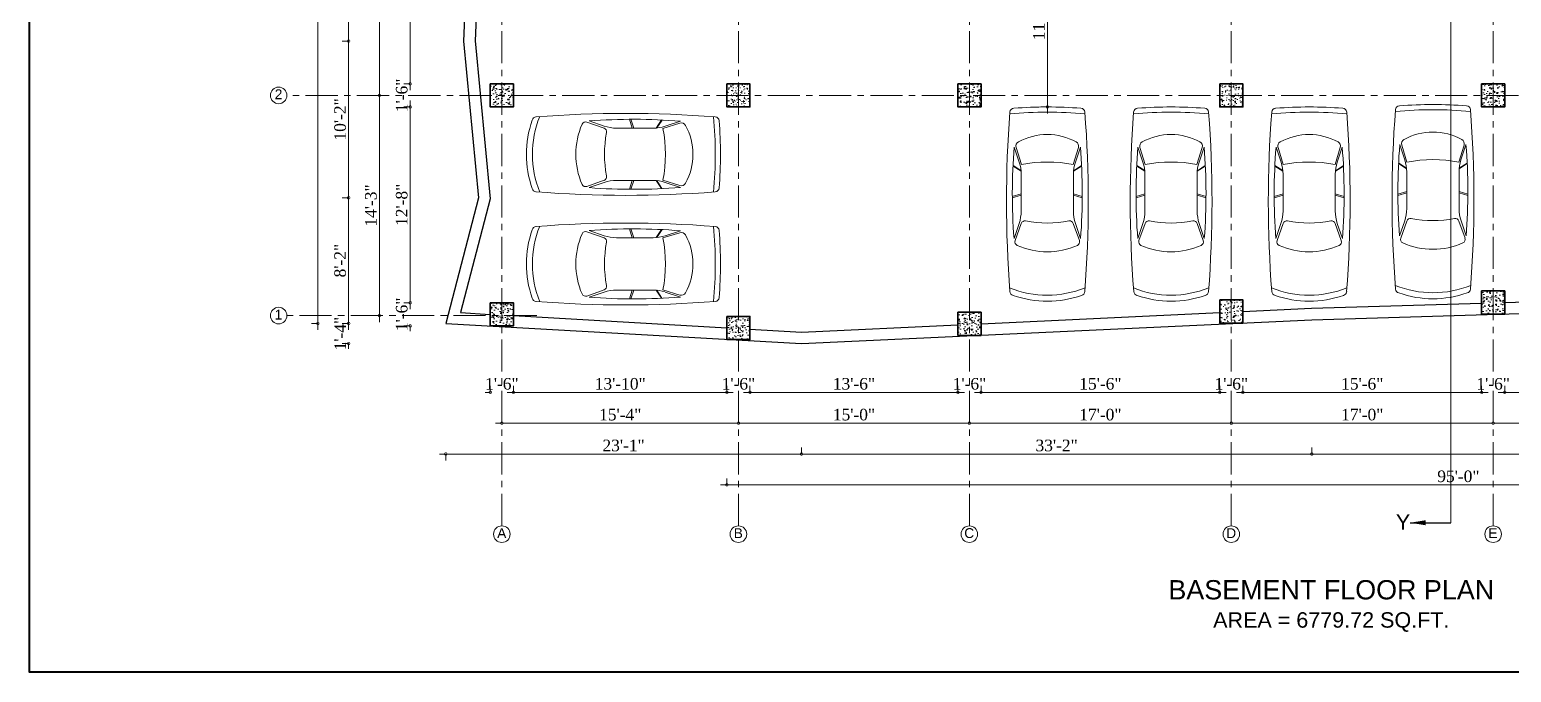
# Model space of a CAD drawing. Header units: inches. Extents: x 5223 to 201172, y -52570 to -12314.
# Drawn here: x 193532 to 194687, y -52570 to -52070 of the extents above; entities that cross this region are included whole.
import ezdxf

# ---------------------------------------------------------------- set-up
doc = ezdxf.new("R2010")
doc.units = ezdxf.units.IN
doc.header["$LTSCALE"] = 20
doc.header["$MEASUREMENT"] = 0
doc.header["$PDMODE"] = 98
doc.linetypes.add('CENTER', pattern=[2, 1.25, -0.25, 0.25, -0.25])
for name, color, linetype, lineweight in [('border', 242, 'Continuous', 40), ('CL', 252, 'CENTER', 5), ('column', 1, 'Continuous', 35), ('D-DIM', 5, 'Continuous', 13), ('Dim', 7, 'Continuous', 9), ('Dimention', 77, 'Continuous', 9), ('ELE 0.9', 252, 'Continuous', 9), ('FIXT', 34, 'Continuous', 5), ('leader lines', 191, 'Continuous', 9), ('T-TEXT', 7, 'Continuous', 13), ('text', 247, 'Continuous', 13), ('Wall', 7, 'Continuous', 30)]:
    doc.layers.add(name, color=color, linetype=linetype, lineweight=lineweight)
doc.styles.get("Standard").update_dxf_attribs({"font": 'ARIALN.TTF'})
doc.styles.add('Times', font='times.ttf')
doc.dimstyles.new('D100', dxfattribs={"dimtxt": 8, "dimasz": 9, "dimexe": 5, "dimexo": 5, "dimgap": 2, "dimtad": 1, "dimdec": 0, "dimzin": 3, "dimdsep": 46, "dimlunit": 4, "dimtxsty": 'Times', "dimblk": 'DOTSMALL', "dimcen": 0.09, "dimdle": 5, "dimaunit": 1, "dimadec": 3, "dimazin": 0, "dimtfac": 1, "dimtdec": 0, "dimtix": 1, "dimtofl": 0, "dimtmove": 1, "dimatfit": 0, "dimfxl": 1, "dimtolj": 1, "dimtzin": 0, "dimarcsym": 0})
doc.dimstyles.get("Standard").update_dxf_attribs({"dimtxt": 12, "dimasz": 9, "dimexe": 6, "dimexo": 12, "dimgap": 0.09, "dimtad": 0, "dimdec": 0, "dimzin": 0, "dimdsep": 46, "dimlunit": 4, "dimtxsty": 'Standard', "dimcen": 3, "dimadec": 0, "dimazin": 0, "dimtfac": 1, "dimtdec": 0, "dimtofl": 0, "dimtmove": 0, "dimatfit": 3, "dimfxl": 1, "dimtolj": 1, "dimtzin": 0, "dimarcsym": 0})

# ---------------------------------------------------------------- blocks, each defined once
blk = doc.blocks.new('COL')
at = {"layer": 'ELE 0.9'}
h = blk.add_hatch(dxfattribs=at)
h.set_pattern_fill('AR-CONC', color=256, style=0)
h.set_pattern_definition([(50, (0, 0), (7.17260183, -0.62752135), [0.75, -8.25]), (355, (0, 0), (-1.38751334, 7.52192134), [0.6, -6.6]), (100.4514, (0.598, -0.052), (5.78509382, 6.89439542), [0.6374019, -7.01142112]), (46.1842, (0, 2), (10.6724105, -1.65519014), [1.125, -12.375]), (96.6356, (0.889, 1.862), (9.34662706, 9.7411787), [0.9561029, -10.51713]), (351.1842, (0, 2), (9.34661945, 9.741186), [0.9, -9.9]), (21, (1, 1.5), (5.96907052, -4.0261889), [0.75, -8.25]), (326, (1, 1.5), (2.43315332, 7.25150045), [0.6, -6.6]), (71.4514, (1.4974, 1.1645), (8.4022263, 3.22530497), [0.6374019, -7.01142112]), (37.5, (0, 0), (0.121598553, 3.32893854), [0, -6.52, 0, -6.7, 0, -6.625]), (7.5, (0, 0), (2.630695374, 3.94411712), [0, -3.82, 0, -6.37, 0, -2.525]), (327.5, (-2.23, 0), (5.33822436, -0.225548717), [0, -2.5, 0, -7.8, 0, -10.35]), (317.5, (-3.23, 0), (5.8318617, 1.00104982), [0, -3.25, 0, -5.18, 0, -7.35])])
h.paths.add_polyline_path([(151149.7, -27522.3), (151149.7, -27540.3), (151167.7, -27540.3), (151167.7, -27522.3)])
at = {"layer": 'column'}
blk.add_lwpolyline([(151149.7, -27522.3), (151167.7, -27522.3), (151167.7, -27540.3)], dxfattribs=at)
blk.add_lwpolyline([(151149.7, -27522.3), (151167.7, -27522.3), (151167.7, -27540.3), (151149.7, -27540.3)], close=True, dxfattribs=at)
blk = doc.blocks.new('mb-xecon4')
for p, q in [((1802, 601), (1404, 743)), ((1804, 651), (1455, 770)), ((2455, 604), (2392, 809)), ((2488, 604), (2425, 809)), ((3010, 607), (3132, 793)), ((3023, 608), (3144, 793)), ((3166, 599), (3560, 720)), ((3218, 649), (3570, 765)), ((2089, 604), (2940, 604)), ((1802, -605), (1404, -747)), ((1804, -655), (1455, -774)), ((2089, -608), (2940, -608)), ((2455, -608), (2392, -813)), ((2488, -608), (2425, -813)), ((3010, -611), (3132, -797)), ((3026, -612), (3146, -796)), ((3166, -603), (3560, -724)), ((3218, -653), (3570, -769))]:
    blk.add_line(p, q)
for centre, radius, start, end in [((2380, 0), 2380, 160.5862, 199.4138), ((231, 770), 98.5, 94.7676, 167.5073), ((2500, -2), 2359, 158.1738, 201.7093), ((2308, -25730), 26679, 85.545, 94.4823), ((2872, -2), 1726, 156.1789, 203.8211), ((1374, 659), 88.7, 70.353, 156.1789), ((2482, -12703), 13512, 85.3789, 94.3571), ((3593, 614), 111, 28.9569, 107.0145), ((-4522, 6), 8903, 354.3356, 5.5832), ((4373, 771), 98.5, 4.3031, 85.2614), ((-5871, 0), 10371, 355.6969, 4.3031), ((1772, 518), 88.7, 349.1015, 70.353), ((2089, 1491), 887, 251.2286, 270), ((4469, -2), 2658, 169.1015, 190.8985), ((2940, 1491), 887, 270, 288.2564), ((147, -2), 3078, 348.7342, 11.2658), ((2479, -2), 1383, 331.0431, 28.9569), ((1772, -521), 88.7, 289.647, 10.8985), ((2089, -1495), 887, 90, 108.7714), ((2940, -1495), 887, 71.7436, 90), ((3593, -618), 111, 252.9855, 331.0431), ((231, -770), 98.5, 192.4927, 265.2324), ((2308, 25730), 26679, 265.5177, 274.455), ((1374, -663), 88.7, 203.8211, 289.647), ((2482, 12699), 13512, 265.6429, 274.6211), ((4373, -771), 98.5, 274.7386, 355.6969)]:
    blk.add_arc(centre, radius, start, end)
blk = doc.blocks.new('car')
at = {"layer": 'FIXT', "lineweight": 0, "xscale": 0.03360000000702712, "yscale": 0.03360000000702712, "zscale": 0.03360000000702712, "rotation": 270}
blk.add_blockref('mb-xecon4', (192901.7, -51417.7), dxfattribs=at)
blk = doc.blocks.new('_DotSmall')
at = {"layer": 'Dimention', "color": 0, "const_width": 0.5}
blk.add_lwpolyline([(-0.0625, 0, 1), (0.0625, 0, 1)], format="xyb", close=True, dxfattribs=at)
blk = doc.blocks.new('*D36')
at = {"layer": 'Defpoints', "color": 0, "transparency": 16777216}
for p in [(194325.3, -51993.2), (194325.3, -51993.2), (194325.3, -52130)]:
    blk.add_point(p, dxfattribs=at)
at = {"layer": 'Dim', "color": 0, "lineweight": 5, "transparency": 16777216}
for p, q in [((194325.3, -51993.2), (194320.3, -51993.2)), ((194325.3, -52135), (194325.3, -51988.2)), ((194325.3, -52130), (194320.3, -52130))]:
    blk.add_line(p, q, dxfattribs=at)
at = {"layer": 'Dim', "color": 0, "lineweight": 5, "transparency": 16777216, "xscale": 4, "yscale": 4, "zscale": 4}
for p, rotation in [((194325.3, -51993.2), 90), ((194325.3, -52130), 270)]:
    blk.add_blockref('_DotSmall', p, dxfattribs=dict(at, rotation=rotation))
at = {"layer": 'Dim', "color": 0, "transparency": 16777216, "insert": (194318.7, -52061.6), "char_height": 9, "attachment_point": 5, "rotation": 90, "style": 'Times'}
blk.add_mtext('\\A1;11\'-5"', dxfattribs=at)
blk = doc.blocks.new('*D322')
at = {"layer": 'Defpoints', "color": 0, "transparency": 16777216}
for p in [(193756.9, -51392.3), (193756.9, -52298.5), (193756.9, -52298.5)]:
    blk.add_point(p, dxfattribs=at)
at = {"layer": 'Dim', "color": 0, "lineweight": 5, "transparency": 16777216}
for p, q in [((193756.9, -51392.3), (193751.9, -51392.3)), ((193756.9, -51387.3), (193756.9, -52303.5)), ((193756.9, -52298.5), (193751.9, -52298.5))]:
    blk.add_line(p, q, dxfattribs=at)
at = {"layer": 'Dim', "color": 0, "lineweight": 5, "transparency": 16777216, "xscale": 4, "yscale": 4, "zscale": 4}
for p, rotation in [((193756.9, -51392.3), 90), ((193756.9, -52298.5), 270)]:
    blk.add_blockref('_DotSmall', p, dxfattribs=dict(at, rotation=rotation))
at = {"layer": 'Dim', "color": 0, "transparency": 16777216, "insert": (193750.3, -51845.4), "char_height": 9, "attachment_point": 5, "rotation": 90, "style": 'Times'}
blk.add_mtext('\\A1;75\'-6"', dxfattribs=at)
blk = doc.blocks.new('*D312')
at = {"layer": 'Defpoints', "color": 0, "transparency": 16777216}
for p in [(194075.6, -52352.1), (194093.6, -52352.1), (194093.6, -52352.1)]:
    blk.add_point(p, dxfattribs=at)
at = {"layer": 'Dim', "color": 0, "lineweight": 5, "transparency": 16777216}
for p, q in [((194075.6, -52352.1), (194075.6, -52347.1)), ((194093.6, -52352.1), (194093.6, -52347.1)), ((194075.6, -52352.1), (194071.6, -52352.1)), ((194093.6, -52352.1), (194097.6, -52352.1))]:
    blk.add_line(p, q, dxfattribs=at)
at = {"layer": 'Dim', "color": 0, "lineweight": 5, "transparency": 16777216, "xscale": 4, "yscale": 4, "zscale": 4}
blk.add_blockref('_DotSmall', (194075.6, -52352.1), dxfattribs=at)
at = {"layer": 'Dim', "color": 0, "lineweight": 5, "transparency": 16777216, "xscale": 4, "yscale": 4, "zscale": 4, "rotation": 180}
blk.add_blockref('_DotSmall', (194093.6, -52352.1), dxfattribs=at)
at = {"layer": 'Dim', "color": 0, "transparency": 16777216, "insert": (194084.6, -52345.5), "char_height": 9, "attachment_point": 5, "style": 'Times'}
blk.add_mtext('\\A1;1\'-6"', dxfattribs=at)
blk = doc.blocks.new('*D313')
at = {"layer": 'Defpoints', "color": 0, "transparency": 16777216}
for p in [(194093.6, -52352.1), (194255.6, -52352.1), (194255.6, -52352.1)]:
    blk.add_point(p, dxfattribs=at)
at = {"layer": 'Dim', "color": 0, "lineweight": 5, "transparency": 16777216}
for p, q in [((194093.6, -52352.1), (194093.6, -52347.1)), ((194255.6, -52352.1), (194255.6, -52347.1)), ((194088.6, -52352.1), (194260.6, -52352.1))]:
    blk.add_line(p, q, dxfattribs=at)
at = {"layer": 'Dim', "color": 0, "lineweight": 5, "transparency": 16777216, "xscale": 4, "yscale": 4, "zscale": 4, "rotation": 180}
blk.add_blockref('_DotSmall', (194093.6, -52352.1), dxfattribs=at)
at = {"layer": 'Dim', "color": 0, "lineweight": 5, "transparency": 16777216, "xscale": 4, "yscale": 4, "zscale": 4}
blk.add_blockref('_DotSmall', (194255.6, -52352.1), dxfattribs=at)
at = {"layer": 'Dim', "color": 0, "transparency": 16777216, "insert": (194174.6, -52345.5), "char_height": 9, "attachment_point": 5, "style": 'Times'}
blk.add_mtext('\\A1;13\'-6"', dxfattribs=at)
blk = doc.blocks.new('*D314')
at = {"layer": 'Defpoints', "color": 0, "transparency": 16777216}
for p in [(194255.6, -52352.1), (194273.6, -52352.1), (194273.6, -52352.1)]:
    blk.add_point(p, dxfattribs=at)
at = {"layer": 'Dim', "color": 0, "lineweight": 5, "transparency": 16777216}
for p, q in [((194255.6, -52352.1), (194255.6, -52347.1)), ((194273.6, -52352.1), (194273.6, -52347.1)), ((194255.6, -52352.1), (194251.6, -52352.1)), ((194273.6, -52352.1), (194277.6, -52352.1))]:
    blk.add_line(p, q, dxfattribs=at)
at = {"layer": 'Dim', "color": 0, "lineweight": 5, "transparency": 16777216, "xscale": 4, "yscale": 4, "zscale": 4}
blk.add_blockref('_DotSmall', (194255.6, -52352.1), dxfattribs=at)
at = {"layer": 'Dim', "color": 0, "lineweight": 5, "transparency": 16777216, "xscale": 4, "yscale": 4, "zscale": 4, "rotation": 180}
blk.add_blockref('_DotSmall', (194273.6, -52352.1), dxfattribs=at)
at = {"layer": 'Dim', "color": 0, "transparency": 16777216, "insert": (194264.6, -52345.5), "char_height": 9, "attachment_point": 5, "style": 'Times'}
blk.add_mtext('\\A1;1\'-6"', dxfattribs=at)
blk = doc.blocks.new('*D315')
at = {"layer": 'Defpoints', "color": 0, "transparency": 16777216}
for p in [(194273.6, -52352.1), (194459.6, -52352.1), (194459.6, -52352.1)]:
    blk.add_point(p, dxfattribs=at)
at = {"layer": 'Dim', "color": 0, "lineweight": 5, "transparency": 16777216}
for p, q in [((194273.6, -52352.1), (194273.6, -52347.1)), ((194459.6, -52352.1), (194459.6, -52347.1)), ((194268.6, -52352.1), (194464.6, -52352.1))]:
    blk.add_line(p, q, dxfattribs=at)
at = {"layer": 'Dim', "color": 0, "lineweight": 5, "transparency": 16777216, "xscale": 4, "yscale": 4, "zscale": 4, "rotation": 180}
blk.add_blockref('_DotSmall', (194273.6, -52352.1), dxfattribs=at)
at = {"layer": 'Dim', "color": 0, "lineweight": 5, "transparency": 16777216, "xscale": 4, "yscale": 4, "zscale": 4}
blk.add_blockref('_DotSmall', (194459.6, -52352.1), dxfattribs=at)
at = {"layer": 'Dim', "color": 0, "transparency": 16777216, "insert": (194366.6, -52345.5), "char_height": 9, "attachment_point": 5, "style": 'Times'}
blk.add_mtext('\\A1;15\'-6"', dxfattribs=at)
blk = doc.blocks.new('*D316')
at = {"layer": 'Defpoints', "color": 0, "transparency": 16777216}
for p in [(194459.6, -52352.1), (194477.6, -52352.1), (194477.6, -52352.1)]:
    blk.add_point(p, dxfattribs=at)
at = {"layer": 'Dim', "color": 0, "lineweight": 5, "transparency": 16777216}
for p, q in [((194459.6, -52352.1), (194459.6, -52347.1)), ((194477.6, -52352.1), (194477.6, -52347.1)), ((194459.6, -52352.1), (194455.6, -52352.1)), ((194477.6, -52352.1), (194481.6, -52352.1))]:
    blk.add_line(p, q, dxfattribs=at)
at = {"layer": 'Dim', "color": 0, "lineweight": 5, "transparency": 16777216, "xscale": 4, "yscale": 4, "zscale": 4}
blk.add_blockref('_DotSmall', (194459.6, -52352.1), dxfattribs=at)
at = {"layer": 'Dim', "color": 0, "lineweight": 5, "transparency": 16777216, "xscale": 4, "yscale": 4, "zscale": 4, "rotation": 180}
blk.add_blockref('_DotSmall', (194477.6, -52352.1), dxfattribs=at)
at = {"layer": 'Dim', "color": 0, "transparency": 16777216, "insert": (194468.6, -52345.5), "char_height": 9, "attachment_point": 5, "style": 'Times'}
blk.add_mtext('\\A1;1\'-6"', dxfattribs=at)
blk = doc.blocks.new('*D317')
at = {"layer": 'Defpoints', "color": 0, "transparency": 16777216}
for p in [(194477.6, -52352.1), (194663.6, -52352.1), (194663.6, -52352.1)]:
    blk.add_point(p, dxfattribs=at)
at = {"layer": 'Dim', "color": 0, "lineweight": 5, "transparency": 16777216}
for p, q in [((194477.6, -52352.1), (194477.6, -52347.1)), ((194663.6, -52352.1), (194663.6, -52347.1)), ((194472.6, -52352.1), (194668.6, -52352.1))]:
    blk.add_line(p, q, dxfattribs=at)
at = {"layer": 'Dim', "color": 0, "lineweight": 5, "transparency": 16777216, "xscale": 4, "yscale": 4, "zscale": 4, "rotation": 180}
blk.add_blockref('_DotSmall', (194477.6, -52352.1), dxfattribs=at)
at = {"layer": 'Dim', "color": 0, "lineweight": 5, "transparency": 16777216, "xscale": 4, "yscale": 4, "zscale": 4}
blk.add_blockref('_DotSmall', (194663.6, -52352.1), dxfattribs=at)
at = {"layer": 'Dim', "color": 0, "transparency": 16777216, "insert": (194570.6, -52345.5), "char_height": 9, "attachment_point": 5, "style": 'Times'}
blk.add_mtext('\\A1;15\'-6"', dxfattribs=at)
blk = doc.blocks.new('*D318')
at = {"layer": 'Defpoints', "color": 0, "transparency": 16777216}
for p in [(194663.6, -52352.1), (194681.6, -52352.1), (194681.6, -52352.1)]:
    blk.add_point(p, dxfattribs=at)
at = {"layer": 'Dim', "color": 0, "lineweight": 5, "transparency": 16777216}
for p, q in [((194663.6, -52352.1), (194663.6, -52347.1)), ((194681.6, -52352.1), (194681.6, -52347.1)), ((194663.6, -52352.1), (194659.6, -52352.1)), ((194681.6, -52352.1), (194685.6, -52352.1))]:
    blk.add_line(p, q, dxfattribs=at)
at = {"layer": 'Dim', "color": 0, "lineweight": 5, "transparency": 16777216, "xscale": 4, "yscale": 4, "zscale": 4}
blk.add_blockref('_DotSmall', (194663.6, -52352.1), dxfattribs=at)
at = {"layer": 'Dim', "color": 0, "lineweight": 5, "transparency": 16777216, "xscale": 4, "yscale": 4, "zscale": 4, "rotation": 180}
blk.add_blockref('_DotSmall', (194681.6, -52352.1), dxfattribs=at)
at = {"layer": 'Dim', "color": 0, "transparency": 16777216, "insert": (194672.6, -52345.5), "char_height": 9, "attachment_point": 5, "style": 'Times'}
blk.add_mtext('\\A1;1\'-6"', dxfattribs=at)
blk = doc.blocks.new('*D319')
at = {"layer": 'Defpoints', "color": 0, "transparency": 16777216}
for p in [(194681.6, -52352.1), (194939.6, -52352.1), (194939.6, -52352.1)]:
    blk.add_point(p, dxfattribs=at)
at = {"layer": 'Dim', "color": 0, "lineweight": 5, "transparency": 16777216}
for p, q in [((194681.6, -52352.1), (194681.6, -52347.1)), ((194939.6, -52352.1), (194939.6, -52347.1)), ((194676.6, -52352.1), (194944.6, -52352.1))]:
    blk.add_line(p, q, dxfattribs=at)
at = {"layer": 'Dim', "color": 0, "lineweight": 5, "transparency": 16777216, "xscale": 4, "yscale": 4, "zscale": 4, "rotation": 180}
blk.add_blockref('_DotSmall', (194681.6, -52352.1), dxfattribs=at)
at = {"layer": 'Dim', "color": 0, "lineweight": 5, "transparency": 16777216, "xscale": 4, "yscale": 4, "zscale": 4}
blk.add_blockref('_DotSmall', (194939.6, -52352.1), dxfattribs=at)
at = {"layer": 'Dim', "color": 0, "transparency": 16777216, "insert": (194810.6, -52345.5), "char_height": 9, "attachment_point": 5, "style": 'Times'}
blk.add_mtext('\\A1;21\'-6"', dxfattribs=at)
blk = doc.blocks.new('*D242')
at = {"layer": 'Defpoints', "color": 0, "transparency": 16777216}
for p in [(194084.6, -52376.1), (194264.5, -52376.1), (194264.5, -52376.1)]:
    blk.add_point(p, dxfattribs=at)
at = {"layer": 'Dim', "color": 0, "lineweight": 5, "transparency": 16777216}
for p, q in [((194084.6, -52376.1), (194084.6, -52371.1)), ((194264.5, -52376.1), (194264.5, -52371.1)), ((194079.6, -52376.1), (194269.5, -52376.1))]:
    blk.add_line(p, q, dxfattribs=at)
at = {"layer": 'Dim', "color": 0, "lineweight": 5, "transparency": 16777216, "xscale": 4, "yscale": 4, "zscale": 4, "rotation": 180}
blk.add_blockref('_DotSmall', (194084.6, -52376.1), dxfattribs=at)
at = {"layer": 'Dim', "color": 0, "lineweight": 5, "transparency": 16777216, "xscale": 4, "yscale": 4, "zscale": 4}
blk.add_blockref('_DotSmall', (194264.5, -52376.1), dxfattribs=at)
at = {"layer": 'Dim', "color": 0, "transparency": 16777216, "insert": (194174.6, -52369.5), "char_height": 9, "attachment_point": 5, "style": 'Times'}
blk.add_mtext('\\A1;15\'-0"', dxfattribs=at)
blk = doc.blocks.new('*D243')
at = {"layer": 'Defpoints', "color": 0, "transparency": 16777216}
for p in [(194264.5, -52376.1), (194468.6, -52376.1), (194468.6, -52376.1)]:
    blk.add_point(p, dxfattribs=at)
at = {"layer": 'Dim', "color": 0, "lineweight": 5, "transparency": 16777216}
for p, q in [((194264.5, -52376.1), (194264.5, -52371.1)), ((194468.6, -52376.1), (194468.6, -52371.1)), ((194259.5, -52376.1), (194473.6, -52376.1))]:
    blk.add_line(p, q, dxfattribs=at)
at = {"layer": 'Dim', "color": 0, "lineweight": 5, "transparency": 16777216, "xscale": 4, "yscale": 4, "zscale": 4, "rotation": 180}
blk.add_blockref('_DotSmall', (194264.5, -52376.1), dxfattribs=at)
at = {"layer": 'Dim', "color": 0, "lineweight": 5, "transparency": 16777216, "xscale": 4, "yscale": 4, "zscale": 4}
blk.add_blockref('_DotSmall', (194468.6, -52376.1), dxfattribs=at)
at = {"layer": 'Dim', "color": 0, "transparency": 16777216, "insert": (194366.6, -52369.5), "char_height": 9, "attachment_point": 5, "style": 'Times'}
blk.add_mtext('\\A1;17\'-0"', dxfattribs=at)
blk = doc.blocks.new('*D244')
at = {"layer": 'Defpoints', "color": 0, "transparency": 16777216}
for p in [(194468.6, -52376.1), (194672.6, -52376.1), (194672.6, -52376.1)]:
    blk.add_point(p, dxfattribs=at)
at = {"layer": 'Dim', "color": 0, "lineweight": 5, "transparency": 16777216}
for p, q in [((194468.6, -52376.1), (194468.6, -52371.1)), ((194672.6, -52376.1), (194672.6, -52371.1)), ((194463.6, -52376.1), (194677.6, -52376.1))]:
    blk.add_line(p, q, dxfattribs=at)
at = {"layer": 'Dim', "color": 0, "lineweight": 5, "transparency": 16777216, "xscale": 4, "yscale": 4, "zscale": 4, "rotation": 180}
blk.add_blockref('_DotSmall', (194468.6, -52376.1), dxfattribs=at)
at = {"layer": 'Dim', "color": 0, "lineweight": 5, "transparency": 16777216, "xscale": 4, "yscale": 4, "zscale": 4}
blk.add_blockref('_DotSmall', (194672.6, -52376.1), dxfattribs=at)
at = {"layer": 'Dim', "color": 0, "transparency": 16777216, "insert": (194570.6, -52369.5), "char_height": 9, "attachment_point": 5, "style": 'Times'}
blk.add_mtext('\\A1;17\'-0"', dxfattribs=at)
blk = doc.blocks.new('*D245')
at = {"layer": 'Defpoints', "color": 0, "transparency": 16777216}
for p in [(194672.6, -52376.1), (194948.6, -52376.1), (194948.6, -52376.1)]:
    blk.add_point(p, dxfattribs=at)
at = {"layer": 'Dim', "color": 0, "lineweight": 5, "transparency": 16777216}
for p, q in [((194672.6, -52376.1), (194672.6, -52371.1)), ((194948.6, -52376.1), (194948.6, -52371.1)), ((194667.6, -52376.1), (194953.6, -52376.1))]:
    blk.add_line(p, q, dxfattribs=at)
at = {"layer": 'Dim', "color": 0, "lineweight": 5, "transparency": 16777216, "xscale": 4, "yscale": 4, "zscale": 4, "rotation": 180}
blk.add_blockref('_DotSmall', (194672.6, -52376.1), dxfattribs=at)
at = {"layer": 'Dim', "color": 0, "lineweight": 5, "transparency": 16777216, "xscale": 4, "yscale": 4, "zscale": 4}
blk.add_blockref('_DotSmall', (194948.6, -52376.1), dxfattribs=at)
at = {"layer": 'Dim', "color": 0, "transparency": 16777216, "insert": (194810.6, -52369.5), "char_height": 9, "attachment_point": 5, "style": 'Times'}
blk.add_mtext('\\A1;23\'-0"', dxfattribs=at)
blk = doc.blocks.new('*D246')
at = {"layer": 'Defpoints', "color": 0, "transparency": 16777216}
for p in [(193856.6, -52394.9), (194133.7, -52400.1), (194133.7, -52400.1)]:
    blk.add_point(p, dxfattribs=at)
at = {"layer": 'Dim', "color": 0, "lineweight": 5, "transparency": 16777216}
for p, q in [((194133.7, -52400.1), (194133.7, -52395.1)), ((193851.6, -52400.1), (194138.7, -52400.1)), ((193856.6, -52399.9), (193856.6, -52405.1))]:
    blk.add_line(p, q, dxfattribs=at)
at = {"layer": 'Dim', "color": 0, "lineweight": 5, "transparency": 16777216, "xscale": 4, "yscale": 4, "zscale": 4, "rotation": 180}
blk.add_blockref('_DotSmall', (193856.6, -52400.1), dxfattribs=at)
at = {"layer": 'Dim', "color": 0, "lineweight": 5, "transparency": 16777216, "xscale": 4, "yscale": 4, "zscale": 4}
blk.add_blockref('_DotSmall', (194133.7, -52400.1), dxfattribs=at)
at = {"layer": 'Dim', "color": 0, "transparency": 16777216, "insert": (193995.1, -52393.5), "char_height": 9, "attachment_point": 5, "style": 'Times'}
blk.add_mtext('\\A1;23\'-1"', dxfattribs=at)
blk = doc.blocks.new('*D247')
at = {"layer": 'Defpoints', "color": 0, "transparency": 16777216}
for p in [(194133.7, -52400.1), (194531.3, -52400.1), (194531.3, -52400.1)]:
    blk.add_point(p, dxfattribs=at)
at = {"layer": 'Dim', "color": 0, "lineweight": 5, "transparency": 16777216}
for p, q in [((194133.7, -52400.1), (194133.7, -52395.1)), ((194531.3, -52400.1), (194531.3, -52395.1)), ((194128.7, -52400.1), (194536.3, -52400.1))]:
    blk.add_line(p, q, dxfattribs=at)
at = {"layer": 'Dim', "color": 0, "lineweight": 5, "transparency": 16777216, "xscale": 4, "yscale": 4, "zscale": 4, "rotation": 180}
blk.add_blockref('_DotSmall', (194133.7, -52400.1), dxfattribs=at)
at = {"layer": 'Dim', "color": 0, "lineweight": 5, "transparency": 16777216, "xscale": 4, "yscale": 4, "zscale": 4}
blk.add_blockref('_DotSmall', (194531.3, -52400.1), dxfattribs=at)
at = {"layer": 'Dim', "color": 0, "transparency": 16777216, "insert": (194332.5, -52393.5), "char_height": 9, "attachment_point": 5, "style": 'Times'}
blk.add_mtext('\\A1;33\'-2"', dxfattribs=at)
blk = doc.blocks.new('*D248')
at = {"layer": 'Defpoints', "color": 0, "transparency": 16777216}
for p in [(194531.3, -52400.1), (194915.4, -52400.1), (194915.4, -52400.1)]:
    blk.add_point(p, dxfattribs=at)
at = {"layer": 'Dim', "color": 0, "lineweight": 5, "transparency": 16777216}
for p, q in [((194531.3, -52400.1), (194531.3, -52395.1)), ((194915.4, -52400.1), (194915.4, -52395.1)), ((194526.3, -52400.1), (194920.4, -52400.1))]:
    blk.add_line(p, q, dxfattribs=at)
at = {"layer": 'Dim', "color": 0, "lineweight": 5, "transparency": 16777216, "xscale": 4, "yscale": 4, "zscale": 4, "rotation": 180}
blk.add_blockref('_DotSmall', (194531.3, -52400.1), dxfattribs=at)
at = {"layer": 'Dim', "color": 0, "lineweight": 5, "transparency": 16777216, "xscale": 4, "yscale": 4, "zscale": 4}
blk.add_blockref('_DotSmall', (194915.4, -52400.1), dxfattribs=at)
at = {"layer": 'Dim', "color": 0, "transparency": 16777216, "insert": (194723.3, -52393.5), "char_height": 9, "attachment_point": 5, "style": 'Times'}
blk.add_mtext('\\A1;32\'-0"', dxfattribs=at)
blk = doc.blocks.new('*D251')
at = {"layer": 'Defpoints', "color": 0, "transparency": 16777216}
for p in [(194075.6, -52424.1), (195215.3, -52424.1), (195215.3, -52424.1)]:
    blk.add_point(p, dxfattribs=at)
at = {"layer": 'Dim', "color": 0, "lineweight": 5, "transparency": 16777216}
for p, q in [((194075.6, -52424.1), (194075.6, -52419.1)), ((195215.3, -52424.1), (195215.3, -52419.1)), ((194070.6, -52424.1), (195220.3, -52424.1))]:
    blk.add_line(p, q, dxfattribs=at)
at = {"layer": 'Dim', "color": 0, "lineweight": 5, "transparency": 16777216, "xscale": 4, "yscale": 4, "zscale": 4, "rotation": 180}
blk.add_blockref('_DotSmall', (194075.6, -52424.1), dxfattribs=at)
at = {"layer": 'Dim', "color": 0, "lineweight": 5, "transparency": 16777216, "xscale": 4, "yscale": 4, "zscale": 4}
blk.add_blockref('_DotSmall', (195215.3, -52424.1), dxfattribs=at)
at = {"layer": 'Dim', "color": 0, "transparency": 16777216, "insert": (194645.5, -52417.5), "char_height": 9, "attachment_point": 5, "style": 'Times'}
blk.add_mtext('\\A1;95\'-0"', dxfattribs=at)
blk = doc.blocks.new('*D291')
at = {"layer": 'Defpoints', "color": 0, "transparency": 16777216}
for p in [(193828.9, -52112), (193828.9, -52112), (193828.9, -52130)]:
    blk.add_point(p, dxfattribs=at)
at = {"layer": 'Dim', "color": 0, "lineweight": 5, "transparency": 16777216}
for p, q in [((193828.9, -52112), (193828.9, -52108)), ((193828.9, -52112), (193823.9, -52112)), ((193828.9, -52130), (193823.9, -52130)), ((193828.9, -52130), (193828.9, -52134))]:
    blk.add_line(p, q, dxfattribs=at)
at = {"layer": 'Dim', "color": 0, "lineweight": 5, "transparency": 16777216, "xscale": 4, "yscale": 4, "zscale": 4}
for p, rotation in [((193828.9, -52112), 270), ((193828.9, -52130), 90)]:
    blk.add_blockref('_DotSmall', p, dxfattribs=dict(at, rotation=rotation))
at = {"layer": 'Dim', "color": 0, "transparency": 16777216, "insert": (193822.3, -52121), "char_height": 9, "attachment_point": 5, "rotation": 90, "style": 'Times'}
blk.add_mtext('\\A1;1\'-6"', dxfattribs=at)
blk = doc.blocks.new('*D292')
at = {"layer": 'Defpoints', "color": 0, "transparency": 16777216}
for p in [(193828.9, -51890), (193828.9, -51890), (193828.9, -52112)]:
    blk.add_point(p, dxfattribs=at)
at = {"layer": 'Dim', "color": 0, "lineweight": 5, "transparency": 16777216}
for p, q in [((193828.9, -52117), (193828.9, -51885)), ((193828.9, -51890), (193823.9, -51890)), ((193828.9, -52112), (193823.9, -52112))]:
    blk.add_line(p, q, dxfattribs=at)
at = {"layer": 'Dim', "color": 0, "lineweight": 5, "transparency": 16777216, "xscale": 4, "yscale": 4, "zscale": 4}
for p, rotation in [((193828.9, -51890), 90), ((193828.9, -52112), 270)]:
    blk.add_blockref('_DotSmall', p, dxfattribs=dict(at, rotation=rotation))
at = {"layer": 'Dim', "color": 0, "transparency": 16777216, "insert": (193822.3, -52001), "char_height": 9, "attachment_point": 5, "rotation": 90, "style": 'Times'}
blk.add_mtext('\\A1;18\'-6"', dxfattribs=at)
blk = doc.blocks.new('*D303')
at = {"layer": 'Defpoints', "color": 0, "transparency": 16777216}
for p in [(193804.9, -51881), (193804.9, -52121), (193804.9, -52121)]:
    blk.add_point(p, dxfattribs=at)
at = {"layer": 'Dim', "color": 0, "lineweight": 5, "transparency": 16777216}
for p, q in [((193804.9, -51876), (193804.9, -52126)), ((193804.9, -51881), (193799.9, -51881)), ((193804.9, -52121), (193799.9, -52121))]:
    blk.add_line(p, q, dxfattribs=at)
at = {"layer": 'Dim', "color": 0, "lineweight": 5, "transparency": 16777216, "xscale": 4, "yscale": 4, "zscale": 4}
for p, rotation in [((193804.9, -51881), 90), ((193804.9, -52121), 270)]:
    blk.add_blockref('_DotSmall', p, dxfattribs=dict(at, rotation=rotation))
at = {"layer": 'Dim', "color": 0, "transparency": 16777216, "insert": (193798.3, -52001), "char_height": 9, "attachment_point": 5, "rotation": 90, "style": 'Times'}
blk.add_mtext('\\A1;20\'-0"', dxfattribs=at)
blk = doc.blocks.new('*D304')
at = {"layer": 'Defpoints', "color": 0, "transparency": 16777216}
for p in [(193780.9, -52298.5), (193780.9, -52298.5), (193780.9, -52314.2)]:
    blk.add_point(p, dxfattribs=at)
at = {"layer": 'Dim', "color": 0, "lineweight": 5, "transparency": 16777216}
for p, q in [((193780.9, -52298.5), (193775.9, -52298.5)), ((193780.9, -52298.5), (193780.9, -52294.5)), ((193780.9, -52314.2), (193775.9, -52314.2)), ((193780.9, -52314.2), (193780.9, -52318.2))]:
    blk.add_line(p, q, dxfattribs=at)
at = {"layer": 'Dim', "color": 0, "lineweight": 5, "transparency": 16777216, "xscale": 4, "yscale": 4, "zscale": 4}
for p, rotation in [((193780.9, -52298.5), 270), ((193780.9, -52314.2), 90)]:
    blk.add_blockref('_DotSmall', p, dxfattribs=dict(at, rotation=rotation))
at = {"layer": 'Dim', "color": 0, "transparency": 16777216, "insert": (193774.4, -52306.4), "char_height": 9, "attachment_point": 5, "rotation": 90, "style": 'Times'}
blk.add_mtext('\\A1;1\'-4"', dxfattribs=at)
blk = doc.blocks.new('*D305')
at = {"layer": 'Defpoints', "color": 0, "transparency": 16777216}
for p in [(193780.9, -52200.7), (193780.9, -52200.7), (193780.9, -52298.5)]:
    blk.add_point(p, dxfattribs=at)
at = {"layer": 'Dim', "color": 0, "lineweight": 5, "transparency": 16777216}
for p, q in [((193780.9, -52200.7), (193775.9, -52200.7)), ((193780.9, -52303.5), (193780.9, -52195.7)), ((193780.9, -52298.5), (193775.9, -52298.5))]:
    blk.add_line(p, q, dxfattribs=at)
at = {"layer": 'Dim', "color": 0, "lineweight": 5, "transparency": 16777216, "xscale": 4, "yscale": 4, "zscale": 4}
for p, rotation in [((193780.9, -52200.7), 90), ((193780.9, -52298.5), 270)]:
    blk.add_blockref('_DotSmall', p, dxfattribs=dict(at, rotation=rotation))
at = {"layer": 'Dim', "color": 0, "transparency": 16777216, "insert": (193774.3, -52249.6), "char_height": 9, "attachment_point": 5, "rotation": 90, "style": 'Times'}
blk.add_mtext('\\A1;8\'-2"', dxfattribs=at)
blk = doc.blocks.new('*D306')
at = {"layer": 'Defpoints', "color": 0, "transparency": 16777216}
for p in [(193780.9, -52078.7), (193780.9, -52078.7), (193780.9, -52200.7)]:
    blk.add_point(p, dxfattribs=at)
at = {"layer": 'Dim', "color": 0, "lineweight": 5, "transparency": 16777216}
for p, q in [((193780.9, -52205.7), (193780.9, -52073.7)), ((193780.9, -52078.7), (193775.9, -52078.7)), ((193780.9, -52200.7), (193775.9, -52200.7))]:
    blk.add_line(p, q, dxfattribs=at)
at = {"layer": 'Dim', "color": 0, "lineweight": 5, "transparency": 16777216, "xscale": 4, "yscale": 4, "zscale": 4}
for p, rotation in [((193780.9, -52078.7), 90), ((193780.9, -52200.7), 270)]:
    blk.add_blockref('_DotSmall', p, dxfattribs=dict(at, rotation=rotation))
at = {"layer": 'Dim', "color": 0, "transparency": 16777216, "insert": (193774.3, -52139.7), "char_height": 9, "attachment_point": 5, "rotation": 90, "style": 'Times'}
blk.add_mtext('\\A1;10\'-2"', dxfattribs=at)
blk = doc.blocks.new('*D307')
at = {"layer": 'Defpoints', "color": 0, "transparency": 16777216}
for p in [(193780.9, -51778.7), (193780.9, -51778.7), (193780.9, -52078.7)]:
    blk.add_point(p, dxfattribs=at)
at = {"layer": 'Dim', "color": 0, "lineweight": 5, "transparency": 16777216}
for p, q in [((193780.9, -52083.7), (193780.9, -51773.7)), ((193780.9, -51778.7), (193775.9, -51778.7)), ((193780.9, -52078.7), (193775.9, -52078.7))]:
    blk.add_line(p, q, dxfattribs=at)
at = {"layer": 'Dim', "color": 0, "lineweight": 5, "transparency": 16777216, "xscale": 4, "yscale": 4, "zscale": 4}
for p, rotation in [((193780.9, -51778.7), 90), ((193780.9, -52078.7), 270)]:
    blk.add_blockref('_DotSmall', p, dxfattribs=dict(at, rotation=rotation))
at = {"layer": 'Dim', "color": 0, "transparency": 16777216, "insert": (193774.3, -51928.7), "char_height": 9, "attachment_point": 5, "rotation": 90, "style": 'Times'}
blk.add_mtext('\\A1;25\'-0"', dxfattribs=at)
blk = doc.blocks.new('*D323')
at = {"layer": 'Defpoints', "color": 0, "transparency": 16777216}
for p in [(193909.3, -52352.1), (193909.3, -52352.1), (194075.6, -52352.1)]:
    blk.add_point(p, dxfattribs=at)
at = {"layer": 'Dim', "color": 0, "lineweight": 5, "transparency": 16777216}
for p, q in [((193909.3, -52352.1), (193909.3, -52347.1)), ((194075.6, -52352.1), (194075.6, -52347.1)), ((194080.6, -52352.1), (193904.3, -52352.1))]:
    blk.add_line(p, q, dxfattribs=at)
at = {"layer": 'Dim', "color": 0, "lineweight": 5, "transparency": 16777216, "xscale": 4, "yscale": 4, "zscale": 4, "rotation": 180}
blk.add_blockref('_DotSmall', (193909.3, -52352.1), dxfattribs=at)
at = {"layer": 'Dim', "color": 0, "lineweight": 5, "transparency": 16777216, "xscale": 4, "yscale": 4, "zscale": 4}
blk.add_blockref('_DotSmall', (194075.6, -52352.1), dxfattribs=at)
at = {"layer": 'Dim', "color": 0, "transparency": 16777216, "insert": (193992.5, -52345.5), "char_height": 9, "attachment_point": 5, "style": 'Times'}
blk.add_mtext('\\A1;13\'-10"', dxfattribs=at)
blk = doc.blocks.new('*D324')
at = {"layer": 'Defpoints', "color": 0, "transparency": 16777216}
for p in [(193891.3, -52352.1), (193891.3, -52352.1), (193909.3, -52352.1)]:
    blk.add_point(p, dxfattribs=at)
at = {"layer": 'Dim', "color": 0, "lineweight": 5, "transparency": 16777216}
for p, q in [((193891.3, -52352.1), (193891.3, -52347.1)), ((193909.3, -52352.1), (193909.3, -52347.1)), ((193891.3, -52352.1), (193887.3, -52352.1)), ((193909.3, -52352.1), (193913.3, -52352.1))]:
    blk.add_line(p, q, dxfattribs=at)
at = {"layer": 'Dim', "color": 0, "lineweight": 5, "transparency": 16777216, "xscale": 4, "yscale": 4, "zscale": 4}
blk.add_blockref('_DotSmall', (193891.3, -52352.1), dxfattribs=at)
at = {"layer": 'Dim', "color": 0, "lineweight": 5, "transparency": 16777216, "xscale": 4, "yscale": 4, "zscale": 4, "rotation": 180}
blk.add_blockref('_DotSmall', (193909.3, -52352.1), dxfattribs=at)
at = {"layer": 'Dim', "color": 0, "transparency": 16777216, "insert": (193900.3, -52345.5), "char_height": 9, "attachment_point": 5, "style": 'Times'}
blk.add_mtext('\\A1;1\'-6"', dxfattribs=at)
blk = doc.blocks.new('*D325')
at = {"layer": 'Defpoints', "color": 0, "transparency": 16777216}
for p in [(193900.3, -52376.1), (193900.3, -52376.1), (194084.6, -52376.1)]:
    blk.add_point(p, dxfattribs=at)
at = {"layer": 'Dim', "color": 0, "lineweight": 5, "transparency": 16777216}
for p, q in [((193900.3, -52376.1), (193900.3, -52371.1)), ((194084.6, -52376.1), (194084.6, -52371.1)), ((194089.6, -52376.1), (193895.3, -52376.1))]:
    blk.add_line(p, q, dxfattribs=at)
at = {"layer": 'Dim', "color": 0, "lineweight": 5, "transparency": 16777216, "xscale": 4, "yscale": 4, "zscale": 4, "rotation": 180}
blk.add_blockref('_DotSmall', (193900.3, -52376.1), dxfattribs=at)
at = {"layer": 'Dim', "color": 0, "lineweight": 5, "transparency": 16777216, "xscale": 4, "yscale": 4, "zscale": 4}
blk.add_blockref('_DotSmall', (194084.6, -52376.1), dxfattribs=at)
at = {"layer": 'Dim', "color": 0, "transparency": 16777216, "insert": (193992.5, -52369.5), "char_height": 9, "attachment_point": 5, "style": 'Times'}
blk.add_mtext('\\A1;15\'-4"', dxfattribs=at)
blk = doc.blocks.new('*D338')
at = {"layer": 'Defpoints', "color": 0, "transparency": 16777216}
for p in [(193828.9, -52130), (193828.9, -52282.4), (193828.9, -52282.4)]:
    blk.add_point(p, dxfattribs=at)
at = {"layer": 'Dim', "color": 0, "lineweight": 5, "transparency": 16777216}
for p, q in [((193828.9, -52130), (193823.9, -52130)), ((193828.9, -52125), (193828.9, -52287.4)), ((193828.9, -52282.4), (193823.9, -52282.4))]:
    blk.add_line(p, q, dxfattribs=at)
at = {"layer": 'Dim', "color": 0, "lineweight": 5, "transparency": 16777216, "xscale": 4, "yscale": 4, "zscale": 4}
for p, rotation in [((193828.9, -52130), 90), ((193828.9, -52282.4), 270)]:
    blk.add_blockref('_DotSmall', p, dxfattribs=dict(at, rotation=rotation))
at = {"layer": 'Dim', "color": 0, "transparency": 16777216, "insert": (193822.3, -52206.2), "char_height": 9, "attachment_point": 5, "rotation": 90, "style": 'Times'}
blk.add_mtext('\\A1;12\'-8"', dxfattribs=at)
blk = doc.blocks.new('*D339')
at = {"layer": 'Defpoints', "color": 0, "transparency": 16777216}
for p in [(193828.9, -52282.4), (193828.9, -52300.4), (193828.9, -52300.4)]:
    blk.add_point(p, dxfattribs=at)
at = {"layer": 'Dim', "color": 0, "lineweight": 5, "transparency": 16777216}
for p, q in [((193828.9, -52282.4), (193828.9, -52278.4)), ((193828.9, -52282.4), (193823.9, -52282.4)), ((193828.9, -52300.4), (193823.9, -52300.4)), ((193828.9, -52300.4), (193828.9, -52304.4))]:
    blk.add_line(p, q, dxfattribs=at)
at = {"layer": 'Dim', "color": 0, "lineweight": 5, "transparency": 16777216, "xscale": 4, "yscale": 4, "zscale": 4}
for p, rotation in [((193828.9, -52282.4), 270), ((193828.9, -52300.4), 90)]:
    blk.add_blockref('_DotSmall', p, dxfattribs=dict(at, rotation=rotation))
at = {"layer": 'Dim', "color": 0, "transparency": 16777216, "insert": (193822.3, -52291.4), "char_height": 9, "attachment_point": 5, "rotation": 90, "style": 'Times'}
blk.add_mtext('\\A1;1\'-6"', dxfattribs=at)
blk = doc.blocks.new('*D340')
at = {"layer": 'Defpoints', "color": 0, "transparency": 16777216}
for p in [(193804.9, -52121), (193804.9, -52292.4), (193804.9, -52292.4)]:
    blk.add_point(p, dxfattribs=at)
at = {"layer": 'Dim', "color": 0, "lineweight": 5, "transparency": 16777216}
for p, q in [((193804.9, -52116), (193804.9, -52297.4)), ((193804.9, -52121), (193799.9, -52121)), ((193804.9, -52292.4), (193799.9, -52292.4))]:
    blk.add_line(p, q, dxfattribs=at)
at = {"layer": 'Dim', "color": 0, "lineweight": 5, "transparency": 16777216, "xscale": 4, "yscale": 4, "zscale": 4}
for p, rotation in [((193804.9, -52121), 90), ((193804.9, -52292.4), 270)]:
    blk.add_blockref('_DotSmall', p, dxfattribs=dict(at, rotation=rotation))
at = {"layer": 'Dim', "color": 0, "transparency": 16777216, "insert": (193798.3, -52206.7), "char_height": 9, "attachment_point": 5, "rotation": 90, "style": 'Times'}
blk.add_mtext('\\A1;14\'-3"', dxfattribs=at)

msp = doc.modelspace()

# ---------------------------------------------------------------- linework, layer by layer
at = {"layer": 'border'}
msp.add_lwpolyline([(193532.4, -51151.7), (195573.7, -51151.7), (195573.7, -52570), (193532.4, -52570)], close=True, dxfattribs=at)
at = {"layer": 'CL'}
for p, q in [((193900.3, -52456), (193900.3, -51212.3)), ((194084.6, -52456), (194084.6, -51212.3)), ((194264.5, -52456), (194264.5, -51212.3)), ((194468.6, -52456), (194468.6, -51212.3)), ((194672.6, -52456), (194672.6, -51212.3)), ((195372.4, -52121), (193732.9, -52121)), ((193927.6, -52292.4), (193732.9, -52292.4))]:
    msp.add_line(p, q, dxfattribs=at)
at = {"layer": 'D-DIM'}
msp.add_line((194639.6, -52453.6), (194639.6, -51176.7), dxfattribs=at)
at = {"layer": 'leader lines'}
for centre in [(193726.4, -52121), (193726.4, -52292.4), (193900.3, -52462.5), (194084.6, -52462.5), (194264.5, -52462.5), (194468.6, -52462.5), (194672.6, -52462.5)]:
    msp.add_circle(centre, 6.46, dxfattribs=at)
at = {"layer": 'Wall'}
for points in [[(193889.8, -51696.5), (193883.2, -51778.7), (193870.4, -52078.7), (193882.2, -52200.7), (193856.6, -52298.4), (194133.7, -52314.2), (194531.3, -52295.7), (194915.4, -52284), (195038.3, -52287.7), (195215.3, -52292.4), (195210.4, -52129.6), (195184, -51828.6), (195177.9, -51785.1), (195156.7, -51728.4), (195133.8, -51612.4), (195123.7, -51439.4), (195116.7, -51392.3)], [(193887.9, -51881), (193879.4, -52078.4), (193891.3, -52201.5), (193868.1, -52290), (193891.3, -52291.4)], [(194681.6, -52282.1), (194915.4, -52275), (194939.6, -52275.7)], [(193909.3, -52292.4), (194075.6, -52301.9)], [(193909.3, -52292.4), (193909.6, -52292.4)], [(194273.6, -52298.7), (194459.6, -52290)], [(194477.6, -52289.2), (194531, -52286.7), (194663.6, -52282.7)], [(194093.6, -52302.9), (194133.7, -52305.2), (194255.6, -52299.5)]]:
    msp.add_lwpolyline(points, dxfattribs=at)

# ---------------------------------------------------------------- block references
at = {"layer": 'D-DIM', "xscale": -1}
for p, rotation in [((1423.6, -103698.9), 180), ((1520, -103698.9), 180), ((1627.6, -103698.9), 180), ((1724, -103697), 180), ((142501.7, 140734.8), 90), ((142501.7, 140649.5), 90)]:
    msp.add_blockref('car', p, dxfattribs=dict(at, rotation=rotation))
at = {"layer": 'ELE 0.9', "rotation": 1.659189019570969e-07}
for p in [(42741.6, -24589.7), (42925.9, -24589.7), (43105.9, -24589.7), (43309.9, -24589.7), (43513.9, -24589.7), (43309.9, -24757.9), (43513.9, -24750.9), (42741.6, -24760.1), (42925.9, -24770.7), (43105.9, -24767.5)]:
    msp.add_blockref('COL', p, dxfattribs=at)

# ---------------------------------------------------------------- texts
at = {"layer": 'T-TEXT', "ltscale": 0.5, "insert": (194546.5, -52518.4), "char_height": 36, "attachment_point": 5}
msp.add_mtext('{\\fArial|b0|i0|c0|p34;\\H0.4167x;\\C7;BASEMENT FLOOR PLAN\\H1.4x; \\H1.429x;\\P\\H0.4x;AREA = 6779.72 SQ.FT.}', dxfattribs=at)
at = {"layer": 'text', "attachment_point": 5, "rotation": 360}
for s, insert, char_height in [('{\\fArial Baltic|b0|i0|c0|p34;2}', (193726.3, -52120.1), 7.68), ('{\\fArial Baltic|b0|i0|c0|p34;1}', (193726.3, -52291.6), 7.68), ('{\\fArial Baltic|b0|i0|c0|p34;Y}', (194602.4, -52453), 12), ('{\\fArial Baltic|b0|i0|c0|p34;A}', (193900.2, -52461.7), 7.68), ('{\\fArial Baltic|b0|i0|c0|p34;B}', (194084.5, -52461.7), 7.68), ('{\\fArial Baltic|b0|i0|c0|p34;C}', (194264.4, -52461.7), 7.68), ('{\\fArial Baltic|b0|i0|c0|p34;D}', (194468.5, -52461.7), 7.68), ('{\\fArial Baltic|b0|i0|c0|p34;E}', (194672.4, -52461.7), 7.68)]:
    msp.add_mtext(s, dxfattribs=dict(at, insert=insert, char_height=char_height))

# ---------------------------------------------------------------- dimensions: what is measured, and where the dimension line sits
at = {"layer": 'Dim'}
for base, p1, p2, picture, middle in [((193756.9, -52298.5), (193756.9, -51392.3), (193756.9, -52298.5), '*D322', (193750.3, -51845.4)), ((193780.9, -51778.7), (193780.9, -52078.7), (193780.9, -51778.7), '*D307', (193774.3, -51928.7)), ((193804.9, -52121), (193804.9, -51881), (193804.9, -52121), '*D303', (193798.3, -52001)), ((193828.9, -51890), (193828.9, -52112), (193828.9, -51890), '*D292', (193822.3, -52001)), ((194325.3, -51993.2), (194325.3, -52130), (194325.3, -51993.2), '*D36', (194318.7, -52061.6)), ((193780.9, -52078.7), (193780.9, -52200.7), (193780.9, -52078.7), '*D306', (193774.3, -52139.7)), ((193828.9, -52112), (193828.9, -52130), (193828.9, -52112), '*D291', (193822.3, -52121)), ((193804.9, -52292.4), (193804.9, -52121), (193804.9, -52292.4), '*D340', (193798.3, -52206.7)), ((193828.9, -52282.4), (193828.9, -52130), (193828.9, -52282.4), '*D338', (193822.3, -52206.2)), ((193780.9, -52200.7), (193780.9, -52298.5), (193780.9, -52200.7), '*D305', (193774.3, -52249.6)), ((193828.9, -52300.4), (193828.9, -52282.4), (193828.9, -52300.4), '*D339', (193822.3, -52291.4)), ((193780.9, -52298.5), (193780.9, -52314.2), (193780.9, -52298.5), '*D304', (193774.4, -52306.4))]:
    dim = msp.add_linear_dim(base=base, p1=p1, p2=p2, angle=90, dimstyle='D100', override={"dimtxt": 9, "dimasz": 4, "dimfxl": 3, "dimfxlon": 1, "dimlwd": 5, "dimlwe": 5}, dxfattribs=at)
    dim.commit()
    dim.dimension.update_dxf_attribs({"geometry": picture, "text_midpoint": middle})
for base, p1, p2, picture, middle in [((193891.3, -52352.1), (193909.3, -52352.1), (193891.3, -52352.1), '*D324', (193900.3, -52345.5)), ((193909.3, -52352.1), (194075.6, -52352.1), (193909.3, -52352.1), '*D323', (193992.5, -52345.5)), ((194093.6, -52352.1), (194075.6, -52352.1), (194093.6, -52352.1), '*D312', (194084.6, -52345.5)), ((194255.6, -52352.1), (194093.6, -52352.1), (194255.6, -52352.1), '*D313', (194174.6, -52345.5)), ((194273.6, -52352.1), (194255.6, -52352.1), (194273.6, -52352.1), '*D314', (194264.6, -52345.5)), ((194459.6, -52352.1), (194273.6, -52352.1), (194459.6, -52352.1), '*D315', (194366.6, -52345.5)), ((194477.6, -52352.1), (194459.6, -52352.1), (194477.6, -52352.1), '*D316', (194468.6, -52345.5)), ((194663.6, -52352.1), (194477.6, -52352.1), (194663.6, -52352.1), '*D317', (194570.6, -52345.5)), ((194681.6, -52352.1), (194663.6, -52352.1), (194681.6, -52352.1), '*D318', (194672.6, -52345.5)), ((194939.6, -52352.1), (194681.6, -52352.1), (194939.6, -52352.1), '*D319', (194810.6, -52345.5)), ((193900.3, -52376.1), (194084.6, -52376.1), (193900.3, -52376.1), '*D325', (193992.5, -52369.5)), ((194264.5, -52376.1), (194084.6, -52376.1), (194264.5, -52376.1), '*D242', (194174.6, -52369.5)), ((194468.6, -52376.1), (194264.5, -52376.1), (194468.6, -52376.1), '*D243', (194366.6, -52369.5)), ((194672.6, -52376.1), (194468.6, -52376.1), (194672.6, -52376.1), '*D244', (194570.6, -52369.5)), ((194948.6, -52376.1), (194672.6, -52376.1), (194948.6, -52376.1), '*D245', (194810.6, -52369.5)), ((194133.7, -52400.1), (193856.6, -52394.9), (194133.7, -52400.1), '*D246', (193995.1, -52393.5)), ((194531.3, -52400.1), (194133.7, -52400.1), (194531.3, -52400.1), '*D247', (194332.5, -52393.5)), ((194915.4, -52400.1), (194531.3, -52400.1), (194915.4, -52400.1), '*D248', (194723.3, -52393.5)), ((195215.3, -52424.1), (194075.6, -52424.1), (195215.3, -52424.1), '*D251', (194645.5, -52417.5))]:
    dim = msp.add_linear_dim(base=base, p1=p1, p2=p2, dimstyle='D100', override={"dimtxt": 9, "dimasz": 4, "dimfxl": 3, "dimfxlon": 1, "dimlwd": 5, "dimlwe": 5}, dxfattribs=at)
    dim.commit()
    dim.dimension.update_dxf_attribs({"geometry": picture, "text_midpoint": middle})

# ---------------------------------------------------------------- leaders
at = {"layer": 'D-DIM'}
msp.add_leader([(194608, -52453.6), (194639.6, -52453.6)], dimstyle='Standard', override={"dimasz": 12, "dimgap": 0.09, "dimtad": 0, "dimfxl": 4, "dimfxlon": 1}, dxfattribs=at)

doc.saveas('drawing.dxf')
